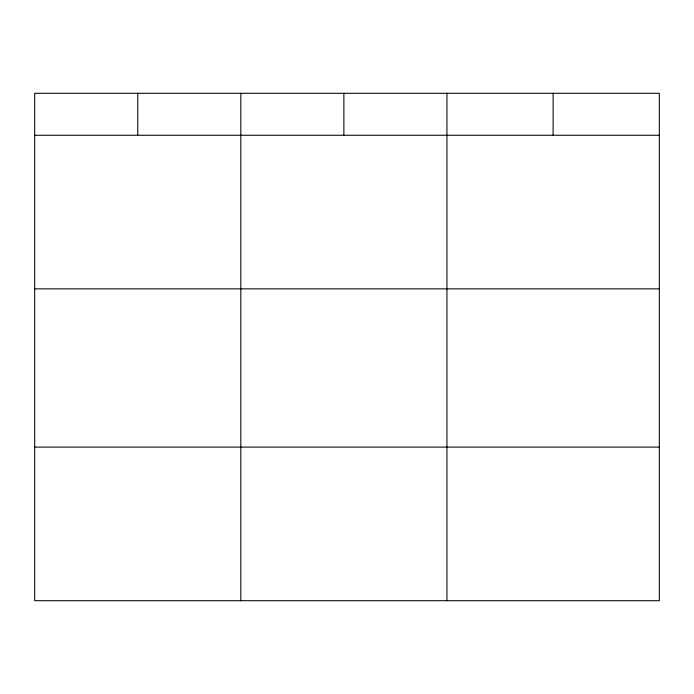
<?xml version="1.0" encoding="UTF-8"?>
<svg xmlns="http://www.w3.org/2000/svg" width="694" height="694" viewBox="0 0 694 694"><rect width="100%" height="100%" fill="white"/><g stroke="black" fill="none" stroke-linecap="round" stroke-linejoin="round"><path stroke-width="1.04" d="M659.3 288.851L659.3 93.291L34.7 93.291L34.7 600.709L659.3 600.709L659.3 288.851L34.7 288.851M34.7 135.261L659.3 135.261M34.7 447.11L659.3 447.11M553.118 93.291L553.118 135.261M446.936 93.291L446.936 600.709M343.877 93.291L343.877 135.261M240.818 93.291L240.818 600.709M137.759 93.291L137.759 135.261"/></g></svg>
